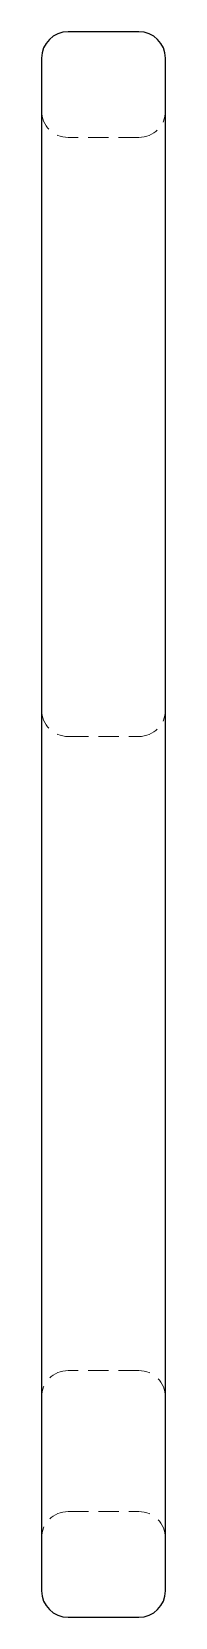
# Model space of a CAD drawing. Header units: millimetres. Extents: x 52 to 227, y 7 to 162.
# Drawn here: x 219.1 to 226.9, y 7 to 107 of the extents above.
import ezdxf

# ---------------------------------------------------------------- set-up
doc = ezdxf.new("R2010")
doc.units = ezdxf.units.MM
doc.linetypes.add('HIDDEN', pattern=[1.905, 1.27, -0.635])

msp = doc.modelspace()

# ---------------------------------------------------------------- linework, layer by layer
at = {"color": 7, "linetype": 'Continuous', "lineweight": 25}
for p, q in [((225.22, 107), (220.78, 107)), ((219.11, 105.33), (219.11, 75.66)), ((226.89, 75.66), (226.89, 105.33)), ((219.11, 75.66), (219.11, 22.56)), ((226.89, 22.56), (226.89, 75.66)), ((219.11, 22.56), (219.11, 8.67)), ((226.89, 8.67), (226.89, 22.56)), ((220.78, 7), (225.22, 7))]:
    msp.add_line(p, q, dxfattribs=at)
at = {"color": 7, "linetype": 'HIDDEN', "lineweight": 18}
for p, q in [((225.22, 100.33), (220.78, 100.33)), ((220.78, 62.55), (225.22, 62.55)), ((225.22, 22.56), (220.78, 22.56)), ((220.78, 13.67), (225.22, 13.67))]:
    msp.add_line(p, q, dxfattribs=at)
at = {"color": 7, "linetype": 'Continuous', "lineweight": 25}
for centre, start, end in [((220.78, 105.33), 90, 180), ((225.22, 105.33), 0, 90), ((220.78, 8.67), 180, 270), ((225.22, 8.67), 270, 0)]:
    msp.add_arc(centre, 1.67, start, end, dxfattribs=at)
at = {"color": 7, "linetype": 'HIDDEN', "lineweight": 18}
for centre, start, end in [((220.78, 102), 180, 270), ((225.22, 102), 270, 0), ((220.78, 64.22), 180, 270), ((225.22, 64.22), 270, 0), ((220.78, 20.89), 90, 180), ((225.22, 20.89), 360, 90), ((220.78, 12), 90, 180), ((225.22, 12), 0, 90)]:
    msp.add_arc(centre, 1.67, start, end, dxfattribs=at)

doc.saveas('drawing.dxf')
